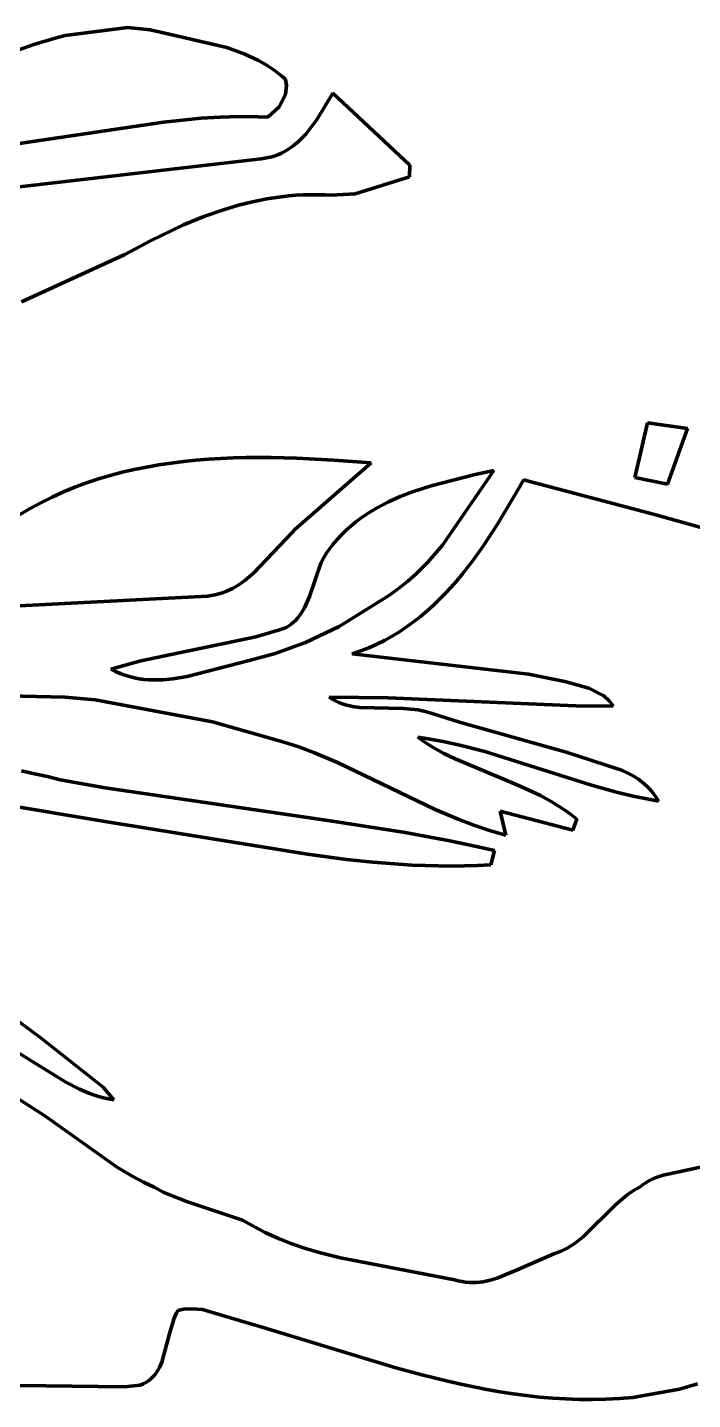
# Model space of a CAD drawing. Header units: millimetres. Extents: x 0 to 10.1, y 0 to 14.2.
# Drawn here: x 7.695 to 8.778, y 6.015 to 8.253 of the extents above; entities that cross this region are included whole.
import ezdxf

# ---------------------------------------------------------------- set-up
doc = ezdxf.new("R2010")
doc.units = ezdxf.units.MM
doc.layers.add('color#010101ff', color=7, linetype='CONTINUOUS', lineweight=100)
doc.layers.add('color#ffffffff', color=7, linetype='CONTINUOUS', lineweight=100)

msp = doc.modelspace()

# ---------------------------------------------------------------- linework, layer by layer
at = {"layer": 'color#010101ff'}
for p, q in [((7.7438, 8.2361), (7.7067, 8.2251)), ((7.7563, 8.2394), (7.7438, 8.2361)), ((7.8585, 8.2525), (7.7563, 8.2394)), ((7.8944, 8.2488), (7.8585, 8.2525)), ((7.9046, 8.2467), (7.8944, 8.2488)), ((8.0195, 8.2196), (7.9046, 8.2467)), ((7.7067, 8.2251), (7.6701, 8.2123)), ((8.0489, 8.2088), (8.0195, 8.2196)), ((8.0701, 8.1989), (8.0489, 8.2088)), ((8.0837, 8.1913), (8.0701, 8.1989)), ((8.0968, 8.1827), (8.0837, 8.1913)), ((8.1094, 8.1732), (8.0968, 8.1827)), ((8.1154, 8.168), (8.1094, 8.1732)), ((8.1171, 8.158), (8.1154, 8.168)), ((8.1154, 8.1432), (8.1171, 8.158)), ((8.1924, 8.1454), (8.1659, 8.1014)), ((8.3177, 8.0279), (8.1924, 8.1454)), ((8.0863, 8.1063), (8.105, 8.1231)), ((8.105, 8.1231), (8.1154, 8.1432)), ((7.9163, 8.0983), (7.9779, 8.1044)), ((7.9779, 8.1044), (8.0088, 8.1063)), ((8.0088, 8.1063), (8.0397, 8.1071)), ((8.0397, 8.1071), (8.0708, 8.1069)), ((8.0708, 8.1069), (8.0863, 8.1063)), ((8.1659, 8.1014), (8.1483, 8.0786)), ((7.6708, 8.0619), (7.9163, 8.0983)), ((8.1483, 8.0786), (8.1364, 8.0664)), ((8.1278, 8.0592), (8.1186, 8.0529)), ((8.1364, 8.0664), (8.1278, 8.0592)), ((8.0755, 8.0384), (7.6373, 7.9877)), ((8.0815, 8.0391), (8.0755, 8.0384)), ((8.0873, 8.0402), (8.0815, 8.0391)), ((8.093, 8.0415), (8.0873, 8.0402)), ((8.0984, 8.0432), (8.093, 8.0415)), ((8.1037, 8.0452), (8.0984, 8.0432)), ((8.1089, 8.0475), (8.1037, 8.0452)), ((8.1186, 8.0529), (8.1089, 8.0475)), ((8.3173, 8.0089), (8.3177, 8.0279)), ((8.2288, 7.9812), (8.3173, 8.0089)), ((8.0387, 7.9625), (8.0617, 7.9683)), ((8.0617, 7.9683), (8.085, 7.973)), ((8.085, 7.973), (8.1084, 7.9765)), ((8.1084, 7.9765), (8.1202, 7.9778)), ((8.1202, 7.9778), (8.1321, 7.9788)), ((8.1321, 7.9788), (8.144, 7.9795)), ((8.144, 7.9795), (8.1559, 7.9798)), ((8.1559, 7.9798), (8.1679, 7.9798)), ((8.1679, 7.9798), (8.18, 7.9794)), ((8.18, 7.9794), (8.1898, 7.9788)), ((8.1898, 7.9788), (8.2288, 7.9812)), ((7.9491, 7.9305), (7.9822, 7.944)), ((7.9822, 7.944), (8.0159, 7.9558)), ((8.0159, 7.9558), (8.0387, 7.9625)), ((7.8952, 7.9048), (7.9491, 7.9305)), ((7.8535, 7.8822), (7.8952, 7.9048)), ((7.6851, 7.8049), (7.8535, 7.8822)), ((8.7051, 7.6077), (8.6842, 7.5184)), ((8.7701, 7.5985), (8.7051, 7.6077)), ((8.7377, 7.5077), (8.7701, 7.5985)), ((7.9289, 7.5422), (7.9088, 7.5392)), ((7.9491, 7.5447), (7.9289, 7.5422)), ((7.9694, 7.5468), (7.9491, 7.5447)), ((7.9897, 7.5484), (7.9694, 7.5468)), ((8.0102, 7.5496), (7.9897, 7.5484)), ((8.0306, 7.5505), (8.0102, 7.5496)), ((8.0511, 7.551), (8.0306, 7.5505)), ((8.0921, 7.5511), (8.0511, 7.551)), ((8.1331, 7.5502), (8.0921, 7.5511)), ((8.1305, 7.434), (8.2548, 7.5428)), ((8.1943, 7.5471), (8.1331, 7.5502)), ((8.2548, 7.5428), (8.1943, 7.5471)), ((7.8298, 7.522), (7.8104, 7.5162)), ((7.8493, 7.5271), (7.8298, 7.522)), ((7.869, 7.5317), (7.8493, 7.5271)), ((7.8889, 7.5357), (7.869, 7.5317)), ((7.9088, 7.5392), (7.8889, 7.5357)), ((8.4245, 7.5234), (8.3524, 7.5052)), ((8.3712, 7.4084), (8.4549, 7.5299)), ((8.4549, 7.5299), (8.4245, 7.5234)), ((8.6842, 7.5184), (8.7377, 7.5077)), ((7.7722, 7.5028), (7.7534, 7.4951)), ((7.7912, 7.5099), (7.7722, 7.5028)), ((7.8104, 7.5162), (7.7912, 7.5099)), ((8.322, 7.4952), (8.3023, 7.4875)), ((8.3524, 7.5052), (8.322, 7.4952)), ((8.4963, 7.5029), (8.4607, 7.4423)), ((8.5031, 7.515), (8.4963, 7.5029)), ((8.7167, 7.4582), (8.5031, 7.515)), ((7.7166, 7.4776), (7.6985, 7.4677)), ((7.7349, 7.4867), (7.7166, 7.4776)), ((7.7534, 7.4951), (7.7349, 7.4867)), ((8.2737, 7.4742), (8.2645, 7.4692)), ((8.283, 7.4789), (8.2737, 7.4742)), ((8.3023, 7.4875), (8.283, 7.4789)), ((7.6985, 7.4677), (7.6807, 7.457)), ((8.2381, 7.4524), (8.2298, 7.4461)), ((8.2467, 7.4583), (8.2381, 7.4524)), ((8.2555, 7.4639), (8.2467, 7.4583)), ((8.2645, 7.4692), (8.2555, 7.4639)), ((8.8136, 7.4314), (8.7167, 7.4582)), ((8.0632, 7.3625), (8.1265, 7.4296)), ((8.1265, 7.4296), (8.1305, 7.434)), ((8.214, 7.4325), (8.2065, 7.4252)), ((8.2217, 7.4395), (8.214, 7.4325)), ((8.2298, 7.4461), (8.2217, 7.4395)), ((8.4607, 7.4423), (8.4374, 7.4067)), ((8.1924, 7.4093), (8.1859, 7.4007)), ((8.1993, 7.4174), (8.1924, 7.4093)), ((8.2065, 7.4252), (8.1993, 7.4174)), ((8.3472, 7.3806), (8.3712, 7.4084)), ((8.4374, 7.4067), (8.4209, 7.3836)), ((8.1775, 7.388), (8.1729, 7.3788)), ((8.1829, 7.3966), (8.1775, 7.388)), ((8.1859, 7.4007), (8.1829, 7.3966)), ((8.4209, 7.3836), (8.4035, 7.3613)), ((8.0493, 7.3508), (8.0632, 7.3625)), ((8.1729, 7.3788), (8.1543, 7.3248)), ((8.314, 7.3489), (8.3277, 7.3611)), ((8.3277, 7.3611), (8.3472, 7.3806)), ((8.4035, 7.3613), (8.3945, 7.3504)), ((8.0291, 7.3378), (8.0394, 7.3438)), ((8.0394, 7.3438), (8.0493, 7.3508)), ((8.2996, 7.3374), (8.314, 7.3489)), ((8.3852, 7.3399), (8.3757, 7.3296)), ((8.3945, 7.3504), (8.3852, 7.3399)), ((7.4753, 7.2988), (7.9881, 7.3253)), ((7.9881, 7.3253), (7.9945, 7.3261)), ((7.9945, 7.3261), (8.0007, 7.3273)), ((8.0007, 7.3273), (8.0067, 7.3288)), ((8.0067, 7.3288), (8.0125, 7.3306)), ((8.0125, 7.3306), (8.0182, 7.3327)), ((8.0182, 7.3327), (8.0291, 7.3378)), ((8.1543, 7.3248), (8.1463, 7.3062)), ((8.2029, 7.2759), (8.2845, 7.3266)), ((8.2845, 7.3266), (8.2996, 7.3374)), ((8.3659, 7.3196), (8.3558, 7.3099)), ((8.3757, 7.3296), (8.3659, 7.3196)), ((8.1413, 7.2977), (8.1353, 7.2897)), ((8.1463, 7.3062), (8.1413, 7.2977)), ((8.3454, 7.3006), (8.3348, 7.2916)), ((8.3558, 7.3099), (8.3454, 7.3006)), ((8.1153, 7.2735), (8.1057, 7.2702)), ((8.12, 7.2763), (8.1153, 7.2735)), ((8.1243, 7.2793), (8.12, 7.2763)), ((8.1283, 7.2826), (8.1243, 7.2793)), ((8.132, 7.286), (8.1283, 7.2826)), ((8.1353, 7.2897), (8.132, 7.286)), ((8.1478, 7.2496), (8.2029, 7.2759)), ((8.3126, 7.2749), (8.301, 7.2672)), ((8.3238, 7.2831), (8.3126, 7.2749)), ((8.3348, 7.2916), (8.3238, 7.2831)), ((8.0671, 7.2588), (7.8795, 7.2197)), ((8.1057, 7.2702), (8.0671, 7.2588)), ((8.0986, 7.2316), (8.1478, 7.2496)), ((8.2768, 7.2531), (8.2641, 7.2469)), ((8.289, 7.2599), (8.2768, 7.2531)), ((8.301, 7.2672), (8.289, 7.2599)), ((8.0563, 7.2205), (8.0986, 7.2316)), ((8.2378, 7.2359), (8.2241, 7.2313)), ((8.2241, 7.2313), (8.5112, 7.1977)), ((8.2512, 7.2411), (8.2378, 7.2359)), ((8.2641, 7.2469), (8.2512, 7.2411)), ((7.8795, 7.2197), (7.8309, 7.2063)), ((7.8309, 7.2063), (7.8384, 7.2024)), ((7.9552, 7.1943), (8.0563, 7.2205)), ((7.8384, 7.2024), (7.846, 7.1991)), ((7.846, 7.1991), (7.8537, 7.1962)), ((7.8537, 7.1962), (7.8613, 7.1939)), ((7.8613, 7.1939), (7.869, 7.192)), ((7.869, 7.192), (7.8768, 7.1905)), ((7.8768, 7.1905), (7.8845, 7.1895)), ((7.8845, 7.1895), (7.8923, 7.1888)), ((7.8923, 7.1888), (7.9001, 7.1885)), ((7.9001, 7.1885), (7.908, 7.1885)), ((7.908, 7.1885), (7.9158, 7.1889)), ((7.9158, 7.1889), (7.9316, 7.1904)), ((7.9316, 7.1904), (7.9552, 7.1943)), ((8.5112, 7.1977), (8.5703, 7.1858)), ((8.5703, 7.1858), (8.6094, 7.175)), ((7.7566, 7.1604), (7.3334, 7.1698)), ((7.8053, 7.1563), (7.7566, 7.1604)), ((8.282, 7.1595), (8.1862, 7.1603)), ((8.1862, 7.1603), (8.1914, 7.1571)), ((8.6094, 7.175), (8.634, 7.1624)), ((8.634, 7.1624), (8.6432, 7.154)), ((7.9965, 7.12), (7.8053, 7.1563)), ((8.1914, 7.1571), (8.1966, 7.1543)), ((8.1966, 7.1543), (8.202, 7.1519)), ((8.202, 7.1519), (8.2075, 7.1498)), ((8.2075, 7.1498), (8.213, 7.148)), ((8.213, 7.148), (8.2243, 7.1453)), ((8.2243, 7.1453), (8.2359, 7.1436)), ((8.2359, 7.1436), (8.3076, 7.1419)), ((8.6012, 7.1456), (8.282, 7.1595)), ((8.3076, 7.1419), (8.3313, 7.1396)), ((8.3313, 7.1396), (8.3429, 7.1373)), ((8.3429, 7.1373), (8.3542, 7.1339)), ((8.6491, 7.1461), (8.6012, 7.1456)), ((8.6432, 7.154), (8.6491, 7.1461)), ((8.1111, 7.0877), (7.9965, 7.12)), ((8.3542, 7.1339), (8.399, 7.1196)), ((8.399, 7.1196), (8.5726, 7.0708)), ((8.3446, 7.0933), (8.3307, 7.0952)), ((8.3307, 7.0952), (8.339, 7.0894)), ((8.3721, 7.0884), (8.3446, 7.0933)), ((8.1369, 7.0792), (8.1111, 7.0877)), ((8.1624, 7.0696), (8.1369, 7.0792)), ((8.339, 7.0894), (8.3474, 7.0838)), ((8.3474, 7.0838), (8.356, 7.0786)), ((8.356, 7.0786), (8.3735, 7.0688)), ((8.3994, 7.0824), (8.3721, 7.0884)), ((8.44, 7.0718), (8.3994, 7.0824)), ((8.614, 7.0168), (8.44, 7.0718)), ((8.5726, 7.0708), (8.5894, 7.0653)), ((8.1999, 7.0538), (8.1624, 7.0696)), ((8.3592, 6.9773), (8.1999, 7.0538)), ((8.3735, 7.0688), (8.3915, 7.0598)), ((8.3915, 7.0598), (8.494, 7.0169)), ((8.5894, 7.0653), (8.6646, 7.0409)), ((7.685, 7.0402), (7.7062, 7.0357)), ((7.7062, 7.0357), (7.7273, 7.0309)), ((7.7273, 7.0309), (7.7484, 7.0258)), ((7.7484, 7.0258), (7.8213, 7.0124)), ((8.6646, 7.0409), (8.6805, 7.0328)), ((8.6805, 7.0328), (8.6905, 7.0265)), ((8.6905, 7.0265), (8.6998, 7.0193)), ((7.8213, 7.0124), (8.1883, 6.959)), ((8.494, 7.0169), (8.5305, 6.9999)), ((8.6545, 7.0055), (8.614, 7.0168)), ((8.6817, 6.999), (8.6545, 7.0055)), ((8.6998, 7.0193), (8.7042, 7.0153)), ((8.7042, 7.0153), (8.7084, 7.0111)), ((8.7084, 7.0111), (8.7124, 7.0065)), ((8.7124, 7.0065), (8.7161, 7.0017)), ((7.8343, 6.9553), (7.6232, 6.9909)), ((8.5305, 6.9999), (8.5482, 6.9903)), ((8.5482, 6.9903), (8.5653, 6.9797)), ((8.7092, 6.9934), (8.6817, 6.999)), ((8.723, 6.9911), (8.7092, 6.9934)), ((8.7161, 7.0017), (8.7197, 6.9965)), ((8.7197, 6.9965), (8.723, 6.9911)), ((8.1883, 6.959), (8.3104, 6.9397)), ((8.3966, 6.9613), (8.3592, 6.9773)), ((8.422, 6.9517), (8.3966, 6.9613)), ((8.5832, 6.9436), (8.4648, 6.9744)), ((8.4648, 6.9744), (8.4741, 6.9357)), ((8.5653, 6.9797), (8.5736, 6.9739)), ((8.5736, 6.9739), (8.5818, 6.9678)), ((8.5818, 6.9678), (8.5898, 6.9614)), ((8.5898, 6.9614), (8.5832, 6.9436)), ((7.8554, 6.9524), (7.8343, 6.9553)), ((8.1513, 6.9044), (7.8554, 6.9524)), ((8.3104, 6.9397), (8.3832, 6.9262)), ((8.4478, 6.9431), (8.422, 6.9517)), ((8.4609, 6.9392), (8.4478, 6.9431)), ((8.4741, 6.9357), (8.4609, 6.9392)), ((8.3832, 6.9262), (8.4316, 6.9161)), ((8.4316, 6.9161), (8.4557, 6.9107)), ((8.2149, 6.896), (8.1513, 6.9044)), ((8.2574, 6.8915), (8.2149, 6.896)), ((8.2999, 6.888), (8.2574, 6.8915)), ((8.4557, 6.9107), (8.4496, 6.8869)), ((8.3212, 6.8867), (8.2999, 6.888)), ((8.3426, 6.8858), (8.3212, 6.8867)), ((8.3639, 6.8852), (8.3426, 6.8858)), ((8.3853, 6.885), (8.3639, 6.8852)), ((8.4067, 6.8852), (8.3853, 6.885)), ((8.4281, 6.8859), (8.4067, 6.8852)), ((8.4496, 6.8869), (8.4281, 6.8859)), ((7.5872, 6.7007), (7.7171, 6.6043)), ((7.7171, 6.6043), (7.818, 6.5243)), ((7.7575, 6.5328), (7.6793, 6.5812)), ((7.7796, 6.5212), (7.7575, 6.5328)), ((7.7948, 6.5147), (7.7796, 6.5212)), ((7.8026, 6.5118), (7.7948, 6.5147)), ((7.8106, 6.5093), (7.8026, 6.5118)), ((7.818, 6.5243), (7.8354, 6.5038)), ((7.6824, 6.5041), (7.7232, 6.4779)), ((7.8187, 6.5071), (7.8106, 6.5093)), ((7.827, 6.5053), (7.8187, 6.5071)), ((7.8354, 6.5038), (7.827, 6.5053)), ((7.7232, 6.4779), (7.8415, 6.3934)), ((7.8415, 6.3934), (7.8664, 6.3786)), ((7.8664, 6.3786), (7.8837, 6.3697)), ((8.7137, 6.3748), (8.7192, 6.3771)), ((8.7192, 6.3771), (8.7308, 6.3808)), ((8.7308, 6.3808), (8.7487, 6.3851)), ((8.7487, 6.3851), (8.7965, 6.3953)), ((7.8837, 6.3697), (7.9014, 6.3616)), ((7.9014, 6.3616), (7.9171, 6.353)), ((8.672, 6.3489), (8.6822, 6.356)), ((8.6822, 6.356), (8.6931, 6.3622)), ((8.6931, 6.3622), (8.6979, 6.3659)), ((8.6979, 6.3659), (8.703, 6.3692)), ((8.703, 6.3692), (8.7082, 6.3722)), ((8.7082, 6.3722), (8.7137, 6.3748)), ((7.9171, 6.353), (7.9557, 6.3378)), ((7.9557, 6.3378), (8.0454, 6.3074)), ((8.6001, 6.2803), (8.6531, 6.3328)), ((8.6531, 6.3328), (8.672, 6.3489)), ((8.0454, 6.3074), (8.0611, 6.299)), ((8.0611, 6.299), (8.0716, 6.2932)), ((8.0716, 6.2932), (8.0822, 6.2878)), ((8.0822, 6.2878), (8.0929, 6.2827)), ((8.0929, 6.2827), (8.1037, 6.2779)), ((8.1037, 6.2779), (8.1256, 6.2693)), ((8.1256, 6.2693), (8.1479, 6.2617)), ((8.5753, 6.2626), (8.5857, 6.2691)), ((8.5857, 6.2691), (8.6001, 6.2803)), ((8.1479, 6.2617), (8.1704, 6.255)), ((8.1704, 6.255), (8.2048, 6.2464)), ((8.2048, 6.2464), (8.3908, 6.2105)), ((8.4928, 6.2266), (8.5524, 6.2527)), ((8.5524, 6.2527), (8.5585, 6.2547)), ((8.5585, 6.2547), (8.5643, 6.2571)), ((8.5643, 6.2571), (8.5699, 6.2597)), ((8.5699, 6.2597), (8.5753, 6.2626)), ((8.4599, 6.213), (8.4928, 6.2266)), ((8.3908, 6.2105), (8.3968, 6.2088)), ((8.3968, 6.2088), (8.4028, 6.2074)), ((8.4028, 6.2074), (8.4087, 6.2065)), ((8.4087, 6.2065), (8.4145, 6.206)), ((8.4145, 6.206), (8.4203, 6.2058)), ((8.4203, 6.2058), (8.4261, 6.206)), ((8.4261, 6.206), (8.4375, 6.2073)), ((8.4375, 6.2073), (8.4488, 6.2097)), ((8.4488, 6.2097), (8.4599, 6.213)), ((7.9377, 6.1565), (7.9339, 6.1478)), ((7.94, 6.1606), (7.9377, 6.1565)), ((7.9489, 6.1624), (7.94, 6.1606)), ((7.9623, 6.1633), (7.9489, 6.1624)), ((7.9799, 6.1619), (7.9623, 6.1633)), ((8.0621, 6.1375), (7.9799, 6.1619)), ((7.9339, 6.1478), (7.9268, 6.1243)), ((8.0664, 6.1365), (8.0621, 6.1375)), ((8.2953, 6.0668), (8.0664, 6.1365)), ((7.9268, 6.1243), (7.9137, 6.0761)), ((7.9098, 6.0674), (7.905, 6.0594)), ((7.9137, 6.0761), (7.9098, 6.0674)), ((8.3374, 6.0554), (8.2953, 6.0668)), ((7.888, 6.0431), (7.8836, 6.0406)), ((7.8921, 6.0459), (7.888, 6.0431)), ((7.8958, 6.0489), (7.8921, 6.0459)), ((7.8991, 6.0522), (7.8958, 6.0489)), ((7.9022, 6.0557), (7.8991, 6.0522)), ((7.905, 6.0594), (7.9022, 6.0557)), ((8.3797, 6.0449), (8.3374, 6.0554)), ((8.4009, 6.0401), (8.3797, 6.0449)), ((7.8527, 6.0361), (7.6254, 6.0387)), ((7.8788, 6.0385), (7.8527, 6.0361)), ((7.8836, 6.0406), (7.8788, 6.0385)), ((8.4221, 6.0357), (8.4009, 6.0401)), ((8.4434, 6.0315), (8.4221, 6.0357)), ((8.4647, 6.0278), (8.4434, 6.0315)), ((8.4861, 6.0245), (8.4647, 6.0278)), ((8.5076, 6.0217), (8.4861, 6.0245)), ((8.5291, 6.0193), (8.5076, 6.0217)), ((8.5506, 6.0174), (8.5291, 6.0193)), ((8.757, 6.0319), (8.6812, 6.0185)), ((8.7868, 6.0407), (8.757, 6.0319)), ((8.5722, 6.0161), (8.5506, 6.0174)), ((8.5939, 6.0153), (8.5722, 6.0161)), ((8.6156, 6.0151), (8.5939, 6.0153)), ((8.6374, 6.0156), (8.6156, 6.0151)), ((8.6593, 6.0167), (8.6374, 6.0156)), ((8.6812, 6.0185), (8.6593, 6.0167))]:
    msp.add_line(p, q, dxfattribs=at)
at = {"layer": 'color#ffffffff'}
for p, q in [((7.7067, 8.2251), (7.7438, 8.2361)), ((7.7438, 8.2361), (7.7563, 8.2394)), ((7.7563, 8.2394), (7.8585, 8.2525)), ((7.8585, 8.2525), (7.8944, 8.2488)), ((7.8944, 8.2488), (7.9046, 8.2467)), ((7.9046, 8.2467), (8.0195, 8.2196)), ((7.6701, 8.2123), (7.7067, 8.2251)), ((8.0195, 8.2196), (8.0489, 8.2088)), ((8.0489, 8.2088), (8.0701, 8.1989)), ((8.0701, 8.1989), (8.0837, 8.1913)), ((8.0837, 8.1913), (8.0968, 8.1827)), ((8.0968, 8.1827), (8.1094, 8.1732)), ((8.1094, 8.1732), (8.1154, 8.168)), ((8.1154, 8.168), (8.1171, 8.158)), ((8.1171, 8.158), (8.1154, 8.1432)), ((8.1659, 8.1014), (8.1924, 8.1454)), ((8.1924, 8.1454), (8.3177, 8.0279)), ((8.105, 8.1231), (8.0863, 8.1063)), ((8.1154, 8.1432), (8.105, 8.1231)), ((7.9779, 8.1044), (7.9163, 8.0983)), ((8.0088, 8.1063), (7.9779, 8.1044)), ((8.0397, 8.1071), (8.0088, 8.1063)), ((8.0708, 8.1069), (8.0397, 8.1071)), ((8.0863, 8.1063), (8.0708, 8.1069)), ((8.1483, 8.0786), (8.1659, 8.1014)), ((7.9163, 8.0983), (7.6708, 8.0619)), ((8.1364, 8.0664), (8.1483, 8.0786)), ((8.1186, 8.0529), (8.1278, 8.0592)), ((8.1278, 8.0592), (8.1364, 8.0664)), ((7.6373, 7.9877), (8.0755, 8.0384)), ((8.0755, 8.0384), (8.0815, 8.0391)), ((8.0815, 8.0391), (8.0873, 8.0402)), ((8.0873, 8.0402), (8.093, 8.0415)), ((8.093, 8.0415), (8.0984, 8.0432)), ((8.0984, 8.0432), (8.1037, 8.0452)), ((8.1037, 8.0452), (8.1089, 8.0475)), ((8.1089, 8.0475), (8.1186, 8.0529)), ((8.3177, 8.0279), (8.3173, 8.0089)), ((8.3173, 8.0089), (8.2288, 7.9812)), ((8.0617, 7.9683), (8.0387, 7.9625)), ((8.085, 7.973), (8.0617, 7.9683)), ((8.1084, 7.9765), (8.085, 7.973)), ((8.1202, 7.9778), (8.1084, 7.9765)), ((8.1321, 7.9788), (8.1202, 7.9778)), ((8.144, 7.9795), (8.1321, 7.9788)), ((8.1559, 7.9798), (8.144, 7.9795)), ((8.1679, 7.9798), (8.1559, 7.9798)), ((8.18, 7.9794), (8.1679, 7.9798)), ((8.1898, 7.9788), (8.18, 7.9794)), ((8.2288, 7.9812), (8.1898, 7.9788)), ((7.9822, 7.944), (7.9491, 7.9305)), ((8.0159, 7.9558), (7.9822, 7.944)), ((8.0387, 7.9625), (8.0159, 7.9558)), ((7.9491, 7.9305), (7.8952, 7.9048)), ((7.8952, 7.9048), (7.8535, 7.8822)), ((7.8535, 7.8822), (7.6851, 7.8049)), ((8.6842, 7.5184), (8.7051, 7.6077)), ((8.7051, 7.6077), (8.7701, 7.5985)), ((8.7701, 7.5985), (8.7377, 7.5077)), ((7.9088, 7.5392), (7.9289, 7.5422)), ((7.9289, 7.5422), (7.9491, 7.5447)), ((7.9491, 7.5447), (7.9694, 7.5468)), ((7.9694, 7.5468), (7.9897, 7.5484)), ((7.9897, 7.5484), (8.0102, 7.5496)), ((8.0102, 7.5496), (8.0306, 7.5505)), ((8.0306, 7.5505), (8.0511, 7.551)), ((8.0511, 7.551), (8.0921, 7.5511)), ((8.0921, 7.5511), (8.1331, 7.5502)), ((8.2548, 7.5428), (8.1305, 7.434)), ((8.1331, 7.5502), (8.1943, 7.5471)), ((8.1943, 7.5471), (8.2548, 7.5428)), ((7.8104, 7.5162), (7.8298, 7.522)), ((7.8298, 7.522), (7.8493, 7.5271)), ((7.8493, 7.5271), (7.869, 7.5317)), ((7.869, 7.5317), (7.8889, 7.5357)), ((7.8889, 7.5357), (7.9088, 7.5392)), ((8.3524, 7.5052), (8.4245, 7.5234)), ((8.4549, 7.5299), (8.3712, 7.4084)), ((8.4245, 7.5234), (8.4549, 7.5299)), ((8.7377, 7.5077), (8.6842, 7.5184)), ((7.7534, 7.4951), (7.7722, 7.5028)), ((7.7722, 7.5028), (7.7912, 7.5099)), ((7.7912, 7.5099), (7.8104, 7.5162)), ((8.3023, 7.4875), (8.322, 7.4952)), ((8.322, 7.4952), (8.3524, 7.5052)), ((8.4607, 7.4423), (8.4963, 7.5029)), ((8.4963, 7.5029), (8.5031, 7.515)), ((8.5031, 7.515), (8.7167, 7.4582)), ((7.6985, 7.4677), (7.7166, 7.4776)), ((7.7166, 7.4776), (7.7349, 7.4867)), ((7.7349, 7.4867), (7.7534, 7.4951)), ((8.2645, 7.4692), (8.2737, 7.4742)), ((8.2737, 7.4742), (8.283, 7.4789)), ((8.283, 7.4789), (8.3023, 7.4875)), ((7.6807, 7.457), (7.6985, 7.4677)), ((8.2298, 7.4461), (8.2381, 7.4524)), ((8.2381, 7.4524), (8.2467, 7.4583)), ((8.2467, 7.4583), (8.2555, 7.4639)), ((8.2555, 7.4639), (8.2645, 7.4692)), ((8.7167, 7.4582), (8.8136, 7.4314)), ((8.1265, 7.4296), (8.0632, 7.3625)), ((8.1305, 7.434), (8.1265, 7.4296)), ((8.2065, 7.4252), (8.214, 7.4325)), ((8.214, 7.4325), (8.2217, 7.4395)), ((8.2217, 7.4395), (8.2298, 7.4461)), ((8.4374, 7.4067), (8.4607, 7.4423)), ((8.1859, 7.4007), (8.1924, 7.4093)), ((8.1924, 7.4093), (8.1993, 7.4174)), ((8.1993, 7.4174), (8.2065, 7.4252)), ((8.3712, 7.4084), (8.3472, 7.3806)), ((8.4209, 7.3836), (8.4374, 7.4067)), ((8.1729, 7.3788), (8.1775, 7.388)), ((8.1775, 7.388), (8.1829, 7.3966)), ((8.1829, 7.3966), (8.1859, 7.4007)), ((8.4035, 7.3613), (8.4209, 7.3836)), ((8.0632, 7.3625), (8.0493, 7.3508)), ((8.1543, 7.3248), (8.1729, 7.3788)), ((8.3277, 7.3611), (8.314, 7.3489)), ((8.3472, 7.3806), (8.3277, 7.3611)), ((8.3945, 7.3504), (8.4035, 7.3613)), ((8.0394, 7.3438), (8.0291, 7.3378)), ((8.0493, 7.3508), (8.0394, 7.3438)), ((8.314, 7.3489), (8.2996, 7.3374)), ((8.3757, 7.3296), (8.3852, 7.3399)), ((8.3852, 7.3399), (8.3945, 7.3504)), ((7.9881, 7.3253), (7.4753, 7.2988)), ((7.9945, 7.3261), (7.9881, 7.3253)), ((8.0007, 7.3273), (7.9945, 7.3261)), ((8.0067, 7.3288), (8.0007, 7.3273)), ((8.0125, 7.3306), (8.0067, 7.3288)), ((8.0182, 7.3327), (8.0125, 7.3306)), ((8.0291, 7.3378), (8.0182, 7.3327)), ((8.1463, 7.3062), (8.1543, 7.3248)), ((8.2845, 7.3266), (8.2029, 7.2759)), ((8.2996, 7.3374), (8.2845, 7.3266)), ((8.3558, 7.3099), (8.3659, 7.3196)), ((8.3659, 7.3196), (8.3757, 7.3296)), ((8.1353, 7.2897), (8.1413, 7.2977)), ((8.1413, 7.2977), (8.1463, 7.3062)), ((8.3348, 7.2916), (8.3454, 7.3006)), ((8.3454, 7.3006), (8.3558, 7.3099)), ((8.1057, 7.2702), (8.1153, 7.2735)), ((8.1153, 7.2735), (8.12, 7.2763)), ((8.12, 7.2763), (8.1243, 7.2793)), ((8.1243, 7.2793), (8.1283, 7.2826)), ((8.1283, 7.2826), (8.132, 7.286)), ((8.132, 7.286), (8.1353, 7.2897)), ((8.2029, 7.2759), (8.1478, 7.2496)), ((8.301, 7.2672), (8.3126, 7.2749)), ((8.3126, 7.2749), (8.3238, 7.2831)), ((8.3238, 7.2831), (8.3348, 7.2916)), ((7.8795, 7.2197), (8.0671, 7.2588)), ((8.0671, 7.2588), (8.1057, 7.2702)), ((8.1478, 7.2496), (8.0986, 7.2316)), ((8.2641, 7.2469), (8.2768, 7.2531)), ((8.2768, 7.2531), (8.289, 7.2599)), ((8.289, 7.2599), (8.301, 7.2672)), ((8.0986, 7.2316), (8.0563, 7.2205)), ((8.2241, 7.2313), (8.2378, 7.2359)), ((8.5112, 7.1977), (8.2241, 7.2313)), ((8.2378, 7.2359), (8.2512, 7.2411)), ((8.2512, 7.2411), (8.2641, 7.2469)), ((7.8309, 7.2063), (7.8795, 7.2197)), ((7.8384, 7.2024), (7.8309, 7.2063)), ((8.0563, 7.2205), (7.9552, 7.1943)), ((7.846, 7.1991), (7.8384, 7.2024)), ((7.8537, 7.1962), (7.846, 7.1991)), ((7.8613, 7.1939), (7.8537, 7.1962)), ((7.869, 7.192), (7.8613, 7.1939)), ((7.8768, 7.1905), (7.869, 7.192)), ((7.8845, 7.1895), (7.8768, 7.1905)), ((7.8923, 7.1888), (7.8845, 7.1895)), ((7.9001, 7.1885), (7.8923, 7.1888)), ((7.908, 7.1885), (7.9001, 7.1885)), ((7.9158, 7.1889), (7.908, 7.1885)), ((7.9316, 7.1904), (7.9158, 7.1889)), ((7.9552, 7.1943), (7.9316, 7.1904)), ((8.5703, 7.1858), (8.5112, 7.1977)), ((8.6094, 7.175), (8.5703, 7.1858)), ((7.3334, 7.1698), (7.7566, 7.1604)), ((7.7566, 7.1604), (7.8053, 7.1563)), ((8.1914, 7.1571), (8.1862, 7.1603)), ((8.1862, 7.1603), (8.282, 7.1595)), ((8.634, 7.1624), (8.6094, 7.175)), ((8.6432, 7.154), (8.634, 7.1624)), ((7.8053, 7.1563), (7.9965, 7.12)), ((8.1966, 7.1543), (8.1914, 7.1571)), ((8.202, 7.1519), (8.1966, 7.1543)), ((8.2075, 7.1498), (8.202, 7.1519)), ((8.213, 7.148), (8.2075, 7.1498)), ((8.2243, 7.1453), (8.213, 7.148)), ((8.2359, 7.1436), (8.2243, 7.1453)), ((8.3076, 7.1419), (8.2359, 7.1436)), ((8.282, 7.1595), (8.6012, 7.1456)), ((8.3313, 7.1396), (8.3076, 7.1419)), ((8.3429, 7.1373), (8.3313, 7.1396)), ((8.3542, 7.1339), (8.3429, 7.1373)), ((8.6012, 7.1456), (8.6491, 7.1461)), ((8.6491, 7.1461), (8.6432, 7.154)), ((7.9965, 7.12), (8.1111, 7.0877)), ((8.399, 7.1196), (8.3542, 7.1339)), ((8.5726, 7.0708), (8.399, 7.1196)), ((8.339, 7.0894), (8.3307, 7.0952)), ((8.3307, 7.0952), (8.3446, 7.0933)), ((8.3446, 7.0933), (8.3721, 7.0884)), ((8.1111, 7.0877), (8.1369, 7.0792)), ((8.1369, 7.0792), (8.1624, 7.0696)), ((8.3474, 7.0838), (8.339, 7.0894)), ((8.356, 7.0786), (8.3474, 7.0838)), ((8.3735, 7.0688), (8.356, 7.0786)), ((8.3721, 7.0884), (8.3994, 7.0824)), ((8.3994, 7.0824), (8.44, 7.0718)), ((8.44, 7.0718), (8.614, 7.0168)), ((8.5894, 7.0653), (8.5726, 7.0708)), ((8.1624, 7.0696), (8.1999, 7.0538)), ((8.1999, 7.0538), (8.3592, 6.9773)), ((8.3915, 7.0598), (8.3735, 7.0688)), ((8.494, 7.0169), (8.3915, 7.0598)), ((8.6646, 7.0409), (8.5894, 7.0653)), ((7.7062, 7.0357), (7.685, 7.0402)), ((7.7273, 7.0309), (7.7062, 7.0357)), ((7.7484, 7.0258), (7.7273, 7.0309)), ((7.8213, 7.0124), (7.7484, 7.0258)), ((8.6805, 7.0328), (8.6646, 7.0409)), ((8.6905, 7.0265), (8.6805, 7.0328)), ((8.6998, 7.0193), (8.6905, 7.0265)), ((8.1883, 6.959), (7.8213, 7.0124)), ((8.5305, 6.9999), (8.494, 7.0169)), ((8.614, 7.0168), (8.6545, 7.0055)), ((8.6545, 7.0055), (8.6817, 6.999)), ((8.7042, 7.0153), (8.6998, 7.0193)), ((8.7084, 7.0111), (8.7042, 7.0153)), ((8.7124, 7.0065), (8.7084, 7.0111)), ((8.7161, 7.0017), (8.7124, 7.0065)), ((7.6232, 6.9909), (7.8343, 6.9553)), ((8.5482, 6.9903), (8.5305, 6.9999)), ((8.5653, 6.9797), (8.5482, 6.9903)), ((8.6817, 6.999), (8.7092, 6.9934)), ((8.7092, 6.9934), (8.723, 6.9911)), ((8.7197, 6.9965), (8.7161, 7.0017)), ((8.723, 6.9911), (8.7197, 6.9965)), ((8.3104, 6.9397), (8.1883, 6.959)), ((8.3592, 6.9773), (8.3966, 6.9613)), ((8.3966, 6.9613), (8.422, 6.9517)), ((8.4741, 6.9357), (8.4648, 6.9744)), ((8.4648, 6.9744), (8.5832, 6.9436)), ((8.5736, 6.9739), (8.5653, 6.9797)), ((8.5818, 6.9678), (8.5736, 6.9739)), ((8.5898, 6.9614), (8.5818, 6.9678)), ((8.5832, 6.9436), (8.5898, 6.9614)), ((7.8343, 6.9553), (7.8554, 6.9524)), ((7.8554, 6.9524), (8.1513, 6.9044)), ((8.3832, 6.9262), (8.3104, 6.9397)), ((8.422, 6.9517), (8.4478, 6.9431)), ((8.4478, 6.9431), (8.4609, 6.9392)), ((8.4609, 6.9392), (8.4741, 6.9357)), ((8.4316, 6.9161), (8.3832, 6.9262)), ((8.4557, 6.9107), (8.4316, 6.9161)), ((8.1513, 6.9044), (8.2149, 6.896)), ((8.2149, 6.896), (8.2574, 6.8915)), ((8.2574, 6.8915), (8.2999, 6.888)), ((8.4496, 6.8869), (8.4557, 6.9107)), ((8.2999, 6.888), (8.3212, 6.8867)), ((8.3212, 6.8867), (8.3426, 6.8858)), ((8.3426, 6.8858), (8.3639, 6.8852)), ((8.3639, 6.8852), (8.3853, 6.885)), ((8.3853, 6.885), (8.4067, 6.8852)), ((8.4067, 6.8852), (8.4281, 6.8859)), ((8.4281, 6.8859), (8.4496, 6.8869)), ((7.7171, 6.6043), (7.5872, 6.7007)), ((7.818, 6.5243), (7.7171, 6.6043)), ((7.6793, 6.5812), (7.7575, 6.5328)), ((7.7575, 6.5328), (7.7796, 6.5212)), ((7.7796, 6.5212), (7.7948, 6.5147)), ((7.7948, 6.5147), (7.8026, 6.5118)), ((7.8026, 6.5118), (7.8106, 6.5093)), ((7.8354, 6.5038), (7.818, 6.5243)), ((7.7232, 6.4779), (7.6824, 6.5041)), ((7.8106, 6.5093), (7.8187, 6.5071)), ((7.8187, 6.5071), (7.827, 6.5053)), ((7.827, 6.5053), (7.8354, 6.5038)), ((7.8415, 6.3934), (7.7232, 6.4779)), ((7.8664, 6.3786), (7.8415, 6.3934)), ((7.8837, 6.3697), (7.8664, 6.3786)), ((8.7192, 6.3771), (8.7137, 6.3748)), ((8.7308, 6.3808), (8.7192, 6.3771)), ((8.7487, 6.3851), (8.7308, 6.3808)), ((8.7965, 6.3953), (8.7487, 6.3851)), ((7.9014, 6.3616), (7.8837, 6.3697)), ((7.9171, 6.353), (7.9014, 6.3616)), ((8.6822, 6.356), (8.672, 6.3489)), ((8.6931, 6.3622), (8.6822, 6.356)), ((8.6979, 6.3659), (8.6931, 6.3622)), ((8.703, 6.3692), (8.6979, 6.3659)), ((8.7082, 6.3722), (8.703, 6.3692)), ((8.7137, 6.3748), (8.7082, 6.3722)), ((7.9557, 6.3378), (7.9171, 6.353)), ((8.0454, 6.3074), (7.9557, 6.3378)), ((8.6531, 6.3328), (8.6001, 6.2803)), ((8.672, 6.3489), (8.6531, 6.3328)), ((8.0611, 6.299), (8.0454, 6.3074)), ((8.0716, 6.2932), (8.0611, 6.299)), ((8.0822, 6.2878), (8.0716, 6.2932)), ((8.0929, 6.2827), (8.0822, 6.2878)), ((8.1037, 6.2779), (8.0929, 6.2827)), ((8.1256, 6.2693), (8.1037, 6.2779)), ((8.1479, 6.2617), (8.1256, 6.2693)), ((8.5857, 6.2691), (8.5753, 6.2626)), ((8.6001, 6.2803), (8.5857, 6.2691)), ((8.1704, 6.255), (8.1479, 6.2617)), ((8.2048, 6.2464), (8.1704, 6.255)), ((8.3908, 6.2105), (8.2048, 6.2464)), ((8.5524, 6.2527), (8.4928, 6.2266)), ((8.5585, 6.2547), (8.5524, 6.2527)), ((8.5643, 6.2571), (8.5585, 6.2547)), ((8.5699, 6.2597), (8.5643, 6.2571)), ((8.5753, 6.2626), (8.5699, 6.2597)), ((8.4928, 6.2266), (8.4599, 6.213)), ((8.3968, 6.2088), (8.3908, 6.2105)), ((8.4028, 6.2074), (8.3968, 6.2088)), ((8.4087, 6.2065), (8.4028, 6.2074)), ((8.4145, 6.206), (8.4087, 6.2065)), ((8.4203, 6.2058), (8.4145, 6.206)), ((8.4261, 6.206), (8.4203, 6.2058)), ((8.4375, 6.2073), (8.4261, 6.206)), ((8.4488, 6.2097), (8.4375, 6.2073)), ((8.4599, 6.213), (8.4488, 6.2097)), ((7.9339, 6.1478), (7.9377, 6.1565)), ((7.9377, 6.1565), (7.94, 6.1606)), ((7.94, 6.1606), (7.9489, 6.1624)), ((7.9489, 6.1624), (7.9623, 6.1633)), ((7.9623, 6.1633), (7.9799, 6.1619)), ((7.9799, 6.1619), (8.0621, 6.1375)), ((7.9268, 6.1243), (7.9339, 6.1478)), ((8.0621, 6.1375), (8.0664, 6.1365)), ((8.0664, 6.1365), (8.2953, 6.0668)), ((7.9137, 6.0761), (7.9268, 6.1243)), ((7.905, 6.0594), (7.9098, 6.0674)), ((7.9098, 6.0674), (7.9137, 6.0761)), ((8.2953, 6.0668), (8.3374, 6.0554)), ((7.8836, 6.0406), (7.888, 6.0431)), ((7.888, 6.0431), (7.8921, 6.0459)), ((7.8921, 6.0459), (7.8958, 6.0489)), ((7.8958, 6.0489), (7.8991, 6.0522)), ((7.8991, 6.0522), (7.9022, 6.0557)), ((7.9022, 6.0557), (7.905, 6.0594)), ((8.3374, 6.0554), (8.3797, 6.0449)), ((8.3797, 6.0449), (8.4009, 6.0401)), ((7.6254, 6.0387), (7.8527, 6.0361)), ((7.8527, 6.0361), (7.8788, 6.0385)), ((7.8788, 6.0385), (7.8836, 6.0406)), ((8.4009, 6.0401), (8.4221, 6.0357)), ((8.4221, 6.0357), (8.4434, 6.0315)), ((8.4434, 6.0315), (8.4647, 6.0278)), ((8.4647, 6.0278), (8.4861, 6.0245)), ((8.4861, 6.0245), (8.5076, 6.0217)), ((8.5076, 6.0217), (8.5291, 6.0193)), ((8.5291, 6.0193), (8.5506, 6.0174)), ((8.6812, 6.0185), (8.757, 6.0319)), ((8.757, 6.0319), (8.7868, 6.0407)), ((8.5506, 6.0174), (8.5722, 6.0161)), ((8.5722, 6.0161), (8.5939, 6.0153)), ((8.5939, 6.0153), (8.6156, 6.0151)), ((8.6156, 6.0151), (8.6374, 6.0156)), ((8.6374, 6.0156), (8.6593, 6.0167)), ((8.6593, 6.0167), (8.6812, 6.0185))]:
    msp.add_line(p, q, dxfattribs=at)

doc.saveas('drawing.dxf')
